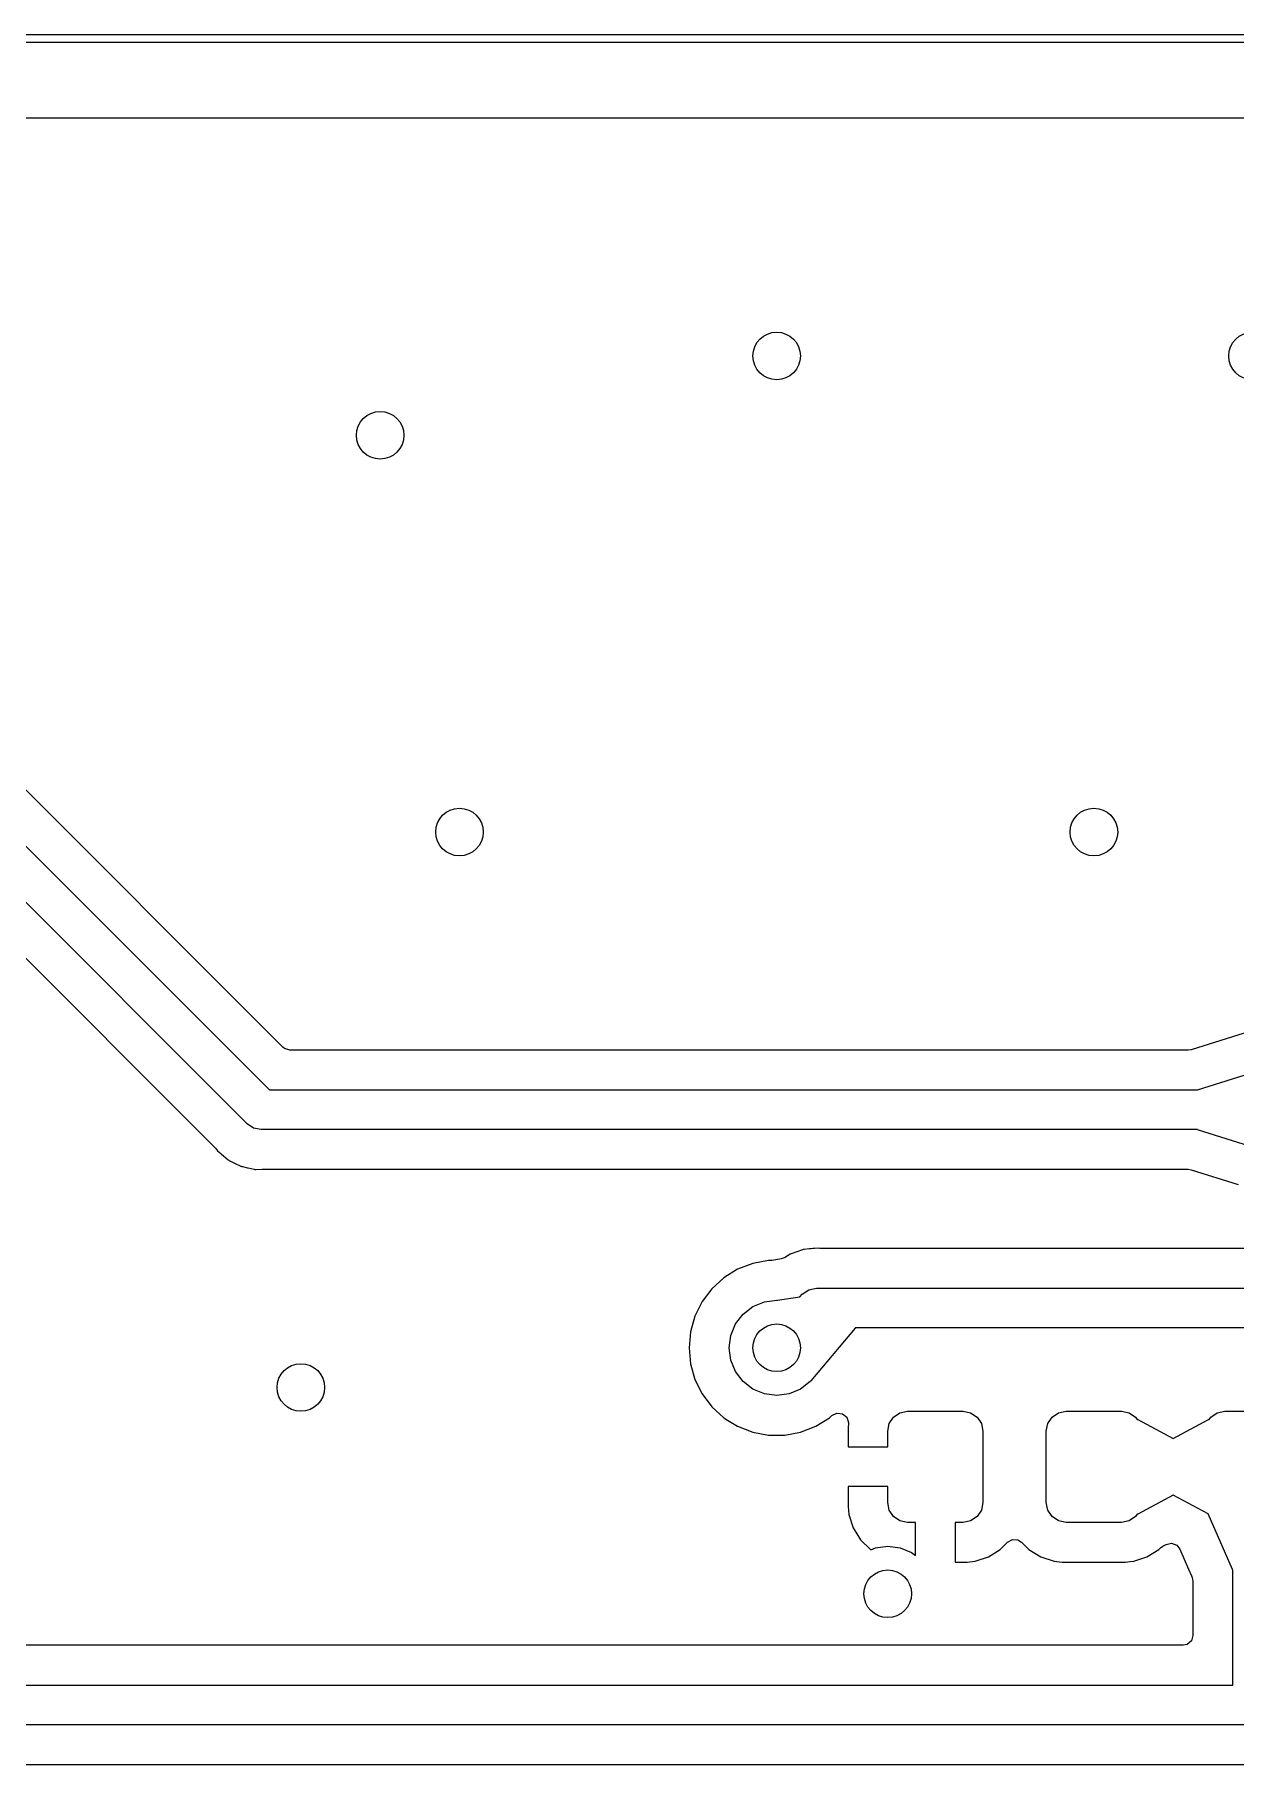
# Model space of a CAD drawing. Extents: x 1.18 to 9.06, y -3.74 to -1.97.
# Drawn here: x 5.576 to 6.173, y -2.825 to -1.967 of the extents above; entities that cross this region are included whole.
import ezdxf

# ---------------------------------------------------------------- set-up
doc = ezdxf.new("R2010")
doc.units = 0
doc.header["$MEASUREMENT"] = 0
doc.layers.add('BLACK', color=7, linetype='CONTINUOUS')

msp = doc.modelspace()

# ---------------------------------------------------------------- linework, layer by layer
at = {"layer": 'BLACK', "linetype": 'CONTINUOUS'}
for p, q in [((1.1811, -1.96654), (9.05512, -1.96654)), ((9.05315, -1.97047), (1.18307, -1.97047)), ((1.22535, -2.00787), (9.01087, -2.00787)), ((5.45922, -2.25632), (5.69305, -2.49016)), ((5.68202, -2.50696), (5.44535, -2.27029)), ((5.69979, -2.46902), (5.51007, -2.2793)), ((5.43486, -2.28767), (5.66631, -2.51912)), ((6.18539, -2.45931), (6.15058, -2.47023)), ((5.7006, -2.46968), (5.69979, -2.46902)), ((5.70324, -2.47045), (5.7006, -2.46968)), ((6.14912, -2.47045), (5.70324, -2.47045)), ((6.15058, -2.47023), (6.14912, -2.47045)), ((6.15387, -2.49006), (6.19135, -2.4783)), ((5.69305, -2.49016), (6.1537, -2.49016)), ((6.1537, -2.49016), (6.15387, -2.49006)), ((5.68521, -2.50909), (5.68202, -2.50696)), ((5.68898, -2.50984), (5.68521, -2.50909)), ((6.15375, -2.50984), (5.68898, -2.50984)), ((6.15387, -2.50994), (6.15375, -2.50984)), ((6.19135, -2.5217), (6.15387, -2.50994)), ((5.66631, -2.51912), (5.66677, -2.51966)), ((5.66677, -2.51966), (5.66734, -2.52041)), ((5.66734, -2.52041), (5.66891, -2.52174)), ((5.66891, -2.52174), (5.66907, -2.52188)), ((5.66907, -2.52188), (5.6693, -2.52211)), ((5.6693, -2.52211), (5.6693, -2.52211)), ((5.6693, -2.52211), (5.6693, -2.52211)), ((5.6693, -2.52211), (5.67031, -2.52291)), ((5.67031, -2.52291), (5.67263, -2.52485)), ((5.67263, -2.52485), (5.67263, -2.52485)), ((5.67263, -2.52485), (5.67263, -2.52485)), ((5.67263, -2.52485), (5.67287, -2.52501)), ((5.67287, -2.52501), (5.67287, -2.52501)), ((5.67287, -2.52501), (5.67312, -2.52517)), ((5.67312, -2.52517), (5.67312, -2.52517)), ((5.67312, -2.52517), (5.67336, -2.52532)), ((5.67336, -2.52532), (5.67336, -2.52532)), ((5.67336, -2.52532), (5.67473, -2.52596)), ((5.67473, -2.52596), (5.6761, -2.5266)), ((5.6761, -2.5266), (5.6788, -2.52795)), ((5.6788, -2.52795), (5.6788, -2.52795)), ((5.6788, -2.52795), (5.6788, -2.52795)), ((5.6788, -2.52795), (5.67907, -2.52805)), ((5.67907, -2.52805), (5.67907, -2.52805)), ((5.67907, -2.52805), (5.67935, -2.52815)), ((5.67935, -2.52815), (5.67935, -2.52815)), ((5.67935, -2.52815), (5.67962, -2.52824)), ((5.67962, -2.52824), (5.67962, -2.52824)), ((5.67962, -2.52824), (5.67962, -2.52824)), ((5.67962, -2.52824), (5.67962, -2.52824)), ((5.67962, -2.52824), (5.68218, -2.52877)), ((5.68218, -2.52877), (5.68258, -2.52885)), ((5.68258, -2.52885), (5.68552, -2.52955)), ((5.68552, -2.52955), (5.68552, -2.52955)), ((5.68552, -2.52955), (5.68552, -2.52955)), ((5.68552, -2.52955), (5.68581, -2.52958)), ((5.68581, -2.52958), (5.6858, -2.52958)), ((5.6858, -2.52958), (5.6861, -2.52961)), ((5.6861, -2.52961), (5.6861, -2.52961)), ((5.6861, -2.52961), (5.68638, -2.52964)), ((5.68638, -2.52964), (5.68941, -2.52955)), ((5.68638, -2.52964), (5.68638, -2.52964)), ((5.68638, -2.52964), (5.68638, -2.52964)), ((5.68941, -2.52955), (6.14912, -2.52955)), ((6.14912, -2.52955), (6.15058, -2.52977)), ((6.15058, -2.52977), (6.17399, -2.53711)), ((5.94087, -2.57478), (5.93297, -2.57626)), ((5.94172, -2.57478), (5.94087, -2.57478)), ((5.94245, -2.57473), (5.94172, -2.57478)), ((5.9444, -2.57443), (5.94245, -2.57473)), ((5.94707, -2.57403), (5.9444, -2.57443)), ((5.94903, -2.57328), (5.94707, -2.57403)), ((5.95122, -2.57184), (5.94903, -2.57328)), ((5.95147, -2.57171), (5.95122, -2.57184)), ((5.95174, -2.57158), (5.95147, -2.57171)), ((5.95147, -2.57171), (5.95147, -2.57171)), ((5.952, -2.57146), (5.95174, -2.57158)), ((5.95174, -2.57158), (5.95174, -2.57158)), ((5.95487, -2.57051), (5.952, -2.57146)), ((5.95771, -2.56948), (5.95487, -2.57051)), ((5.95798, -2.56941), (5.95771, -2.56948)), ((5.95827, -2.56935), (5.95798, -2.56941)), ((5.95798, -2.56941), (5.95798, -2.56941)), ((5.95855, -2.56929), (5.95827, -2.56935)), ((5.95827, -2.56935), (5.95827, -2.56935)), ((5.96096, -2.56908), (5.95855, -2.56929)), ((5.96156, -2.56903), (5.96096, -2.56908)), ((5.96199, -2.56898), (5.96156, -2.56903)), ((5.96285, -2.56888), (5.96199, -2.56898)), ((5.96317, -2.56888), (5.96285, -2.56888)), ((5.96338, -2.56887), (5.96317, -2.56888)), ((5.96368, -2.56884), (5.96338, -2.56887)), ((5.96543, -2.56869), (5.96368, -2.56884)), ((5.96637, -2.56883), (5.96543, -2.56869)), ((5.96707, -2.56888), (5.96637, -2.56883)), ((6.20036, -2.56888), (5.96707, -2.56888)), ((5.91866, -2.58339), (5.91273, -2.5888)), ((5.92549, -2.57916), (5.91866, -2.58339)), ((5.91866, -2.58339), (5.91866, -2.58339)), ((5.93297, -2.57626), (5.92549, -2.57916)), ((5.92549, -2.57916), (5.92549, -2.57916)), ((5.93297, -2.57626), (5.93297, -2.57626)), ((5.93297, -2.57626), (5.93297, -2.57626)), ((5.91273, -2.5888), (5.90789, -2.5952)), ((5.95631, -2.59276), (5.95761, -2.59147)), ((5.95761, -2.59147), (5.9608, -2.58933)), ((5.9608, -2.58933), (5.96457, -2.58858)), ((5.96457, -2.58858), (5.96457, -2.58858)), ((5.96457, -2.58858), (6.20079, -2.58858)), ((5.90789, -2.5952), (5.90431, -2.60239)), ((5.92818, -2.60141), (5.93307, -2.59765)), ((5.93307, -2.59765), (5.93877, -2.59529)), ((5.93877, -2.59529), (5.94488, -2.59449)), ((5.94488, -2.59449), (5.9451, -2.59452)), ((5.9451, -2.59452), (5.94527, -2.59443)), ((5.94527, -2.59443), (5.95631, -2.59276)), ((5.90431, -2.60239), (5.90211, -2.61011)), ((5.90431, -2.60239), (5.90431, -2.60239)), ((5.92206, -2.612), (5.92442, -2.6063)), ((5.92442, -2.6063), (5.92818, -2.60141)), ((5.98386, -2.6084), (5.96191, -2.63443)), ((5.98391, -2.60827), (5.98386, -2.6084)), ((6.19671, -2.60827), (5.98391, -2.60827)), ((5.90211, -2.61011), (5.90137, -2.61811)), ((5.92126, -2.61811), (5.92206, -2.612)), ((5.90137, -2.61811), (5.90137, -2.61811)), ((5.90137, -2.61811), (5.90211, -2.62611)), ((5.90211, -2.62611), (5.90431, -2.63383)), ((5.92206, -2.62422), (5.92126, -2.61811)), ((5.92442, -2.62992), (5.92206, -2.62422)), ((5.90431, -2.63383), (5.90431, -2.63383)), ((5.90431, -2.63383), (5.90789, -2.64102)), ((5.92818, -2.63481), (5.92442, -2.62992)), ((5.93307, -2.63857), (5.92818, -2.63481)), ((5.96159, -2.63481), (5.95669, -2.63857)), ((5.96186, -2.63446), (5.96159, -2.63481)), ((5.96191, -2.63443), (5.96186, -2.63446)), ((5.90789, -2.64102), (5.91273, -2.64742)), ((5.93877, -2.64093), (5.93307, -2.63857)), ((5.94488, -2.64173), (5.93877, -2.64093)), ((5.951, -2.64093), (5.94488, -2.64173)), ((5.95669, -2.63857), (5.951, -2.64093)), ((5.91273, -2.64742), (5.91866, -2.65283)), ((5.9711, -2.65283), (5.97234, -2.65171)), ((5.97234, -2.65171), (5.97481, -2.6505)), ((5.97481, -2.6505), (5.97754, -2.65082)), ((5.97754, -2.65082), (5.97967, -2.65257)), ((6.00288, -2.65249), (6.00608, -2.65036)), ((6.00608, -2.65036), (6.00984, -2.64961)), ((6.00984, -2.64961), (6.0374, -2.64961)), ((6.0374, -2.64961), (6.04117, -2.65036)), ((6.04117, -2.65036), (6.04436, -2.65249)), ((6.08162, -2.65249), (6.08482, -2.65036)), ((6.08482, -2.65036), (6.08858, -2.64961)), ((6.08858, -2.64961), (6.11614, -2.64961)), ((6.11614, -2.64961), (6.11991, -2.65036)), ((6.11991, -2.65036), (6.1231, -2.65249)), ((6.16036, -2.65249), (6.16356, -2.65036)), ((6.16356, -2.65036), (6.16732, -2.64961)), ((6.16732, -2.64961), (6.19488, -2.64961)), ((5.91866, -2.65283), (5.91866, -2.65283)), ((5.91866, -2.65283), (5.9205, -2.65397)), ((5.9205, -2.65397), (5.92549, -2.65706)), ((5.92549, -2.65706), (5.93297, -2.65996)), ((5.93297, -2.65996), (5.94087, -2.66144)), ((5.9489, -2.66144), (5.95679, -2.65996)), ((5.95679, -2.65996), (5.96428, -2.65706)), ((5.96428, -2.65706), (5.9711, -2.65283)), ((5.97967, -2.65257), (5.98051, -2.65519)), ((5.98031, -2.65748), (5.98031, -2.65748)), ((5.98031, -2.65748), (5.98031, -2.66732)), ((5.98049, -2.65581), (5.98031, -2.65748)), ((5.98051, -2.65519), (5.98049, -2.65581)), ((6, -2.65945), (6.00075, -2.65568)), ((6, -2.66732), (6, -2.65945)), ((6.00075, -2.65568), (6.00288, -2.65249)), ((6.04436, -2.65249), (6.04649, -2.65568)), ((6.04649, -2.65568), (6.04724, -2.65945)), ((6.04724, -2.65945), (6.04724, -2.69488)), ((6.07874, -2.65945), (6.07949, -2.65568)), ((6.07874, -2.69488), (6.07874, -2.65945)), ((6.07949, -2.65568), (6.08162, -2.65249)), ((6.1231, -2.65249), (6.12388, -2.65366)), ((6.12388, -2.65366), (6.12388, -2.65366)), ((6.12388, -2.65366), (6.12412, -2.65371)), ((6.12412, -2.65371), (6.14173, -2.66312)), ((6.14173, -2.66312), (6.15934, -2.65371)), ((6.15934, -2.65371), (6.15956, -2.65369)), ((6.15956, -2.65369), (6.16036, -2.65249)), ((5.94087, -2.66144), (5.94087, -2.66144)), ((5.94087, -2.66144), (5.9489, -2.66144)), ((5.9489, -2.66144), (5.9489, -2.66144)), ((5.98031, -2.66732), (6, -2.66732)), ((6, -2.68701), (5.98031, -2.68701)), ((5.98031, -2.68701), (5.98031, -2.69685)), ((6, -2.69488), (6, -2.68701)), ((6.00075, -2.69865), (6, -2.69488)), ((6.04724, -2.69488), (6.04649, -2.69865)), ((6.07949, -2.69865), (6.07874, -2.69488)), ((6.14173, -2.69121), (6.12412, -2.70062)), ((6.15902, -2.70045), (6.14173, -2.69121)), ((5.98031, -2.69685), (5.98073, -2.70089)), ((5.98073, -2.70089), (5.9829, -2.70745)), ((6.00288, -2.70184), (6.00075, -2.69865)), ((6.00608, -2.70398), (6.00288, -2.70184)), ((6.04436, -2.70184), (6.04117, -2.70398)), ((6.04649, -2.69865), (6.04436, -2.70184)), ((6.08162, -2.70184), (6.07949, -2.69865)), ((6.08482, -2.70398), (6.08162, -2.70184)), ((6.1231, -2.70184), (6.11991, -2.70398)), ((6.1239, -2.70064), (6.1231, -2.70184)), ((6.12412, -2.70062), (6.1239, -2.70064)), ((6.17114, -2.72807), (6.15902, -2.70045)), ((5.9829, -2.70745), (5.9829, -2.70745)), ((5.9829, -2.70745), (5.98652, -2.71332)), ((6.00984, -2.70472), (6.00608, -2.70398)), ((6.01378, -2.70472), (6.00984, -2.70472)), ((6.01378, -2.72121), (6.01378, -2.70472)), ((6.0374, -2.70472), (6.03346, -2.70472)), ((6.03346, -2.70472), (6.03346, -2.72441)), ((6.04117, -2.70398), (6.0374, -2.70472)), ((6.08858, -2.70472), (6.08482, -2.70398)), ((6.11614, -2.70472), (6.08858, -2.70472)), ((6.11991, -2.70398), (6.11614, -2.70472)), ((5.98652, -2.71332), (5.9914, -2.7182)), ((5.9914, -2.7182), (5.99157, -2.7183)), ((5.99157, -2.7183), (5.99389, -2.71734)), ((5.99389, -2.71734), (6, -2.71654)), ((6, -2.71654), (6.00611, -2.71734)), ((6.00611, -2.71734), (6.01181, -2.7197)), ((6.01181, -2.7197), (6.01378, -2.72121)), ((6.04997, -2.72183), (6.05584, -2.7182)), ((6.05584, -2.7182), (6.05953, -2.71452)), ((6.05953, -2.71452), (6.06194, -2.7132)), ((6.06194, -2.7132), (6.06468, -2.71339)), ((6.06468, -2.71339), (6.06643, -2.71452)), ((6.06643, -2.71452), (6.07013, -2.71822)), ((6.07013, -2.71822), (6.07601, -2.72184)), ((6.12871, -2.72184), (6.13459, -2.71822)), ((6.13459, -2.71822), (6.13543, -2.71738)), ((6.13543, -2.71738), (6.13658, -2.71653)), ((6.13658, -2.71653), (6.13822, -2.71565)), ((6.13822, -2.71565), (6.14091, -2.71509)), ((6.14091, -2.71509), (6.14348, -2.71608)), ((6.14348, -2.71608), (6.14499, -2.718)), ((6.14499, -2.718), (6.14937, -2.72799)), ((6.03346, -2.72441), (6.03937, -2.72441)), ((6.03937, -2.72441), (6.04341, -2.724)), ((6.03937, -2.72441), (6.03937, -2.72441)), ((6.04341, -2.724), (6.04997, -2.72183)), ((6.04997, -2.72183), (6.04997, -2.72183)), ((6.07601, -2.72184), (6.08257, -2.72402)), ((6.08257, -2.72402), (6.08661, -2.72443)), ((6.08661, -2.72443), (6.11811, -2.72443)), ((6.11811, -2.72443), (6.12033, -2.7242)), ((6.11811, -2.72443), (6.11811, -2.72443)), ((6.11811, -2.72443), (6.11811, -2.72443)), ((6.12033, -2.7242), (6.12216, -2.72402)), ((6.12216, -2.72402), (6.12871, -2.72184)), ((6.14937, -2.72799), (6.15082, -2.7313)), ((6.17124, -2.72821), (6.17114, -2.72807)), ((6.17126, -2.72822), (6.17124, -2.72821)), ((6.17126, -2.78543), (6.17126, -2.72822)), ((6.15082, -2.7313), (6.15114, -2.73203)), ((6.15114, -2.73203), (6.15156, -2.73399)), ((6.15156, -2.73399), (6.15156, -2.76085)), ((6.15078, -2.76349), (6.1487, -2.76529)), ((6.15156, -2.76085), (6.15078, -2.76349)), ((6.14667, -2.76573), (5.25096, -2.76573)), ((6.1487, -2.76529), (6.14667, -2.76573)), ((5.2403, -2.78543), (6.17126, -2.78543)), ((6.1811, -2.80512), (5.23622, -2.80512)), ((5.23665, -2.82482), (6.18017, -2.82482))]:
    msp.add_line(p, q, dxfattribs=at)
at = {"layer": 'BLACK'}
for centre in [(5.94488, -2.12598), (6.1811, -2.12598), (5.74803, -2.16535), (5.7874, -2.3622), (6.10236, -2.3622), (5.94488, -2.61811), (5.70866, -2.6378), (6, -2.74016)]:
    msp.add_circle(centre, 0.01181, dxfattribs=at)

doc.saveas('drawing.dxf')
